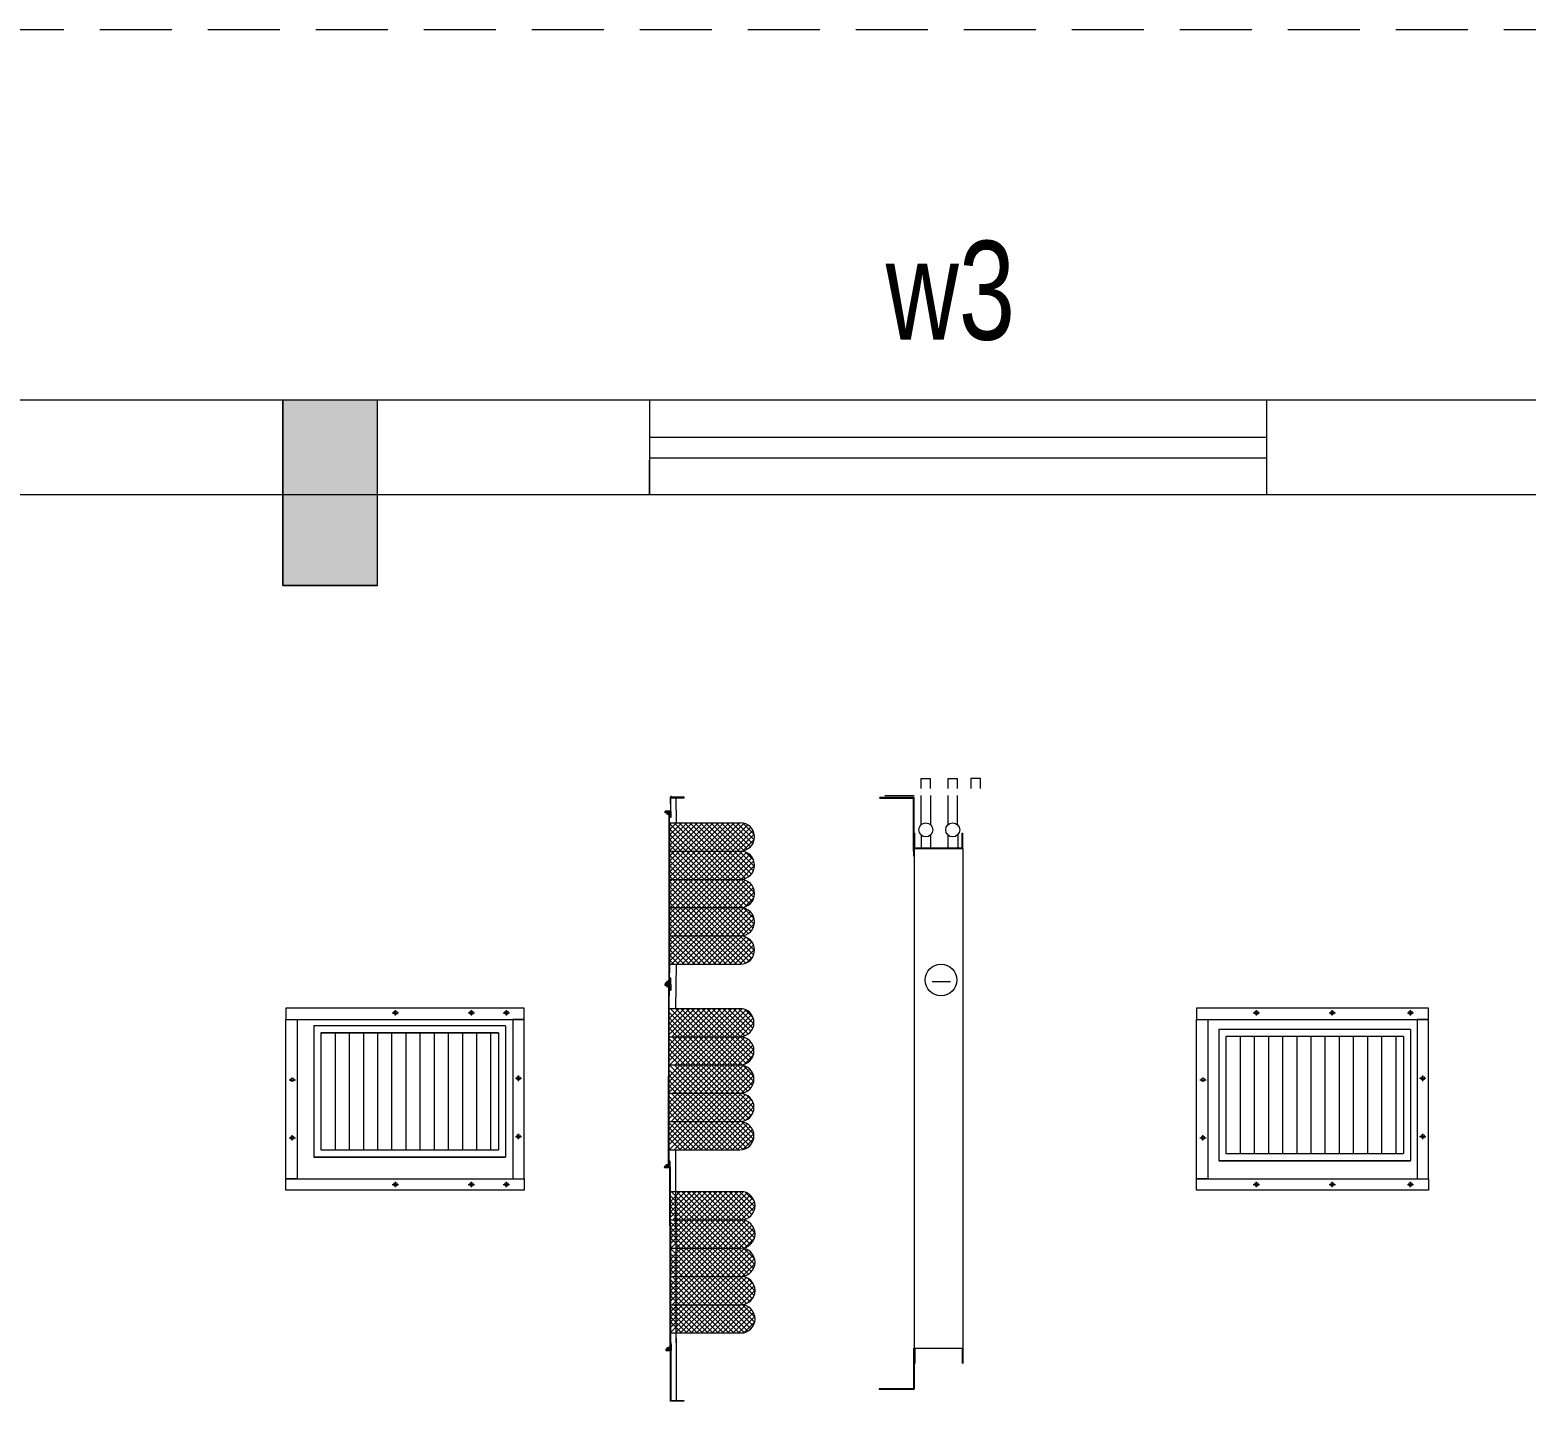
# Model space of a CAD drawing. Header units: metres. Extents: x 191982 to 427160, y -8904 to 80370.
# Drawn here: x 395335 to 398972, y 65070 to 68402 of the extents above; entities that cross this region are included whole.
import ezdxf

# ---------------------------------------------------------------- set-up
doc = ezdxf.new("R2010")
doc.units = ezdxf.units.M
doc.header["$LTSCALE"] = 700
doc.header["$MEASUREMENT"] = 0
doc.linetypes.add('DASHDOT', pattern=[1, 0.5, -0.25, 0, -0.25])
doc.linetypes.add('DASHED2', pattern=[0.375, 0.25, -0.125])
doc.layers.get('0').update_dxf_attribs({"lineweight": 9})
for name, color, linetype, lineweight in [('1', 7, 'Continuous', 9), ('3', 3, 'Continuous', 9), ('7', 7, 'Continuous', 9), ('FRM', 7, 'Continuous', 9), ('NEW PLANS', 7, 'Continuous', 9), ('PLAN', 7, 'Continuous', 9)]:
    doc.layers.add(name, color=color, linetype=linetype, lineweight=lineweight)
doc.styles.get("Standard").update_dxf_attribs({"font": 'swisscl.ttf'})

msp = doc.modelspace()

# ---------------------------------------------------------------- hatches: boundary and pattern name
at = {"layer": '1'}
h = msp.add_hatch(dxfattribs=at)
h.set_pattern_fill('ANSI37', color=253, scale=72.1875, angle=360, style=0)
h.set_pattern_definition([(45, (390019.2835, 67167.306), (-6.380534, 6.380534), []), (135, (390019.2835, 67167.306), (-6.380534, -6.380534), [])])
h.paths.add_polyline_path([(396890, 66406.141), (397062.136, 66406.141)], flags=17)
h.paths.add_polyline_path([(396890, 66337.391), (397062.136, 66337.391)], flags=17)
h.paths.add_polyline_path([(396890, 66268.641), (397062.136, 66268.641)], flags=17)
h.paths.add_polyline_path([(396890, 66199.891), (397062.136, 66199.891)], flags=17)
edge = h.paths.add_edge_path()
edge.add_arc((397062.136, 66303.016), 34.375, 630, 810)
edge.add_arc((397062.136, 66371.766), 34.375, 630, 810)
edge.add_arc((397062.136, 66440.516), 34.375, 630, 810)
edge.add_line((396890, 66474.891), (397062.136, 66474.891))
edge.add_line((396890, 66131.141), (397062.136, 66131.141))
edge.add_arc((397062.136, 66165.516), 34.375, 630, 810)
edge.add_arc((397062.136, 66234.266), 34.375, 630, 810)
edge.add_line((396890, 66482.453), (396890, 66117.588))
at = {"layer": '3'}
for points in [[(397484.772, 66449.546), (397486.147, 66449.546), (397486.147, 66413.853), (397601.674, 66413.853), (397601.674, 66449.546), (397603.049, 66449.546), (397603.049, 66412.478), (397484.772, 66412.478)], [(397484.772, 66449.546), (397486.147, 66449.546), (397486.147, 66413.853), (397601.674, 66413.853), (397601.674, 66449.546), (397603.049, 66449.546), (397603.049, 66412.478), (397484.772, 66412.478)], [(397484.772, 65160.674), (397486.147, 65160.674), (397486.147, 65196.367), (397601.674, 65196.367), (397601.674, 65160.674), (397603.049, 65160.674), (397603.049, 65197.742), (397484.772, 65197.742)]]:
    msp.add_hatch(color=5, dxfattribs=at).paths.add_polyline_path(points)
at = {"layer": 'NEW PLANS'}
for points in [[(395950.184, 67271.692), (396180.184, 67271.692), (396180.184, 67501.692), (395950.184, 67501.692)], [(395950.184, 67271.692), (395950.184, 67051.692), (396180.184, 67051.692), (396180.184, 67271.692)]]:
    msp.add_hatch(color=256, dxfattribs=at).paths.add_polyline_path(points)

# ---------------------------------------------------------------- linework, layer by layer
for p, q in [((397501.715, 66558.177), (397501.715, 66582.806)), ((397501.715, 66582.806), (397523.924, 66582.806)), ((397523.924, 66582.806), (397523.929, 66558.177)), ((397567.209, 66558.222), (397567.209, 66582.851)), ((397567.209, 66582.851), (397589.418, 66582.851)), ((397589.418, 66582.851), (397589.423, 66558.222)), ((397623.495, 66558.222), (397623.495, 66583.539)), ((397623.495, 66583.539), (397645.372, 66583.539)), ((397645.372, 66583.539), (397645.372, 66558.222)), ((396893.293, 66539.615), (396895.081, 66539.615)), ((397484.772, 66536.748), (397401.104, 66536.748)), ((397401.104, 66534.685), (397401.104, 66536.748)), ((397401.104, 66534.685), (397482.71, 66534.685)), ((397413.479, 66540.873), (397484.772, 66540.873)), ((397482.71, 66405.603), (397482.71, 66534.685)), ((397484.772, 66405.603), (397484.772, 66536.748)), ((397502.047, 66470.373), (397502.047, 66540.873)), ((397524.26, 66540.873), (397524.274, 66470.373)), ((397567.209, 66470.373), (397567.209, 66540.873)), ((397589.422, 66540.873), (397589.436, 66470.373)), ((396890, 66474.891), (397062.136, 66474.891)), ((397484.772, 66412.478), (397484.772, 66449.546)), ((397484.772, 66449.546), (397486.147, 66449.546)), ((397484.772, 66412.478), (397484.772, 66449.546)), ((397484.772, 66449.546), (397486.147, 66449.546)), ((397486.147, 66413.853), (397486.147, 66449.546)), ((397486.147, 66413.853), (397486.147, 66449.546)), ((397501.449, 66445.182), (397501.449, 66412.478)), ((397566.614, 66445.182), (397566.614, 66412.478)), ((397590.681, 66445.182), (397590.681, 66412.478)), ((397601.674, 66449.546), (397603.049, 66449.546)), ((397601.674, 66449.546), (397603.049, 66449.546)), ((396890, 66406.141), (397062.136, 66406.141)), ((396890, 66406.141), (397062.136, 66406.141)), ((397482.71, 66412.478), (397484.772, 66412.478)), ((397482.71, 66412.478), (397484.772, 66412.478)), ((397482.71, 66412.478), (397482.71, 66393.768)), ((397484.772, 66412.478), (397484.772, 66395.83)), ((396890, 66337.391), (397062.136, 66337.391)), ((396890, 66337.391), (397062.136, 66337.391)), ((396890, 66268.641), (397062.136, 66268.641)), ((396890, 66268.641), (397062.136, 66268.641)), ((396890, 66199.891), (397062.136, 66199.891)), ((396890, 66199.891), (397062.136, 66199.891)), ((396890, 66131.141), (397062.136, 66131.141)), ((396888.684, 66023.813), (397060.82, 66023.813)), ((396888.684, 66023.813), (397060.82, 66023.813)), ((396025.329, 65980.812), (396025.329, 65662.916)), ((396025.361, 65981.01), (396025.361, 65663.114)), ((396491.02, 65981.156), (396025.672, 65981.156)), ((396491.053, 65981.353), (396025.705, 65981.353)), ((396491.364, 65980.812), (396491.364, 65662.916)), ((396491.397, 65981.01), (396491.397, 65663.114)), ((396042.516, 65963.625), (396042.516, 65679.76)), ((396042.549, 65963.822), (396042.549, 65679.958)), ((396474.177, 65963.968), (396042.86, 65963.968)), ((396474.209, 65964.166), (396042.893, 65964.166)), ((396076.924, 65963.822), (396076.924, 65679.958)), ((396111.299, 65963.822), (396111.299, 65679.958)), ((396145.674, 65963.822), (396145.674, 65679.958)), ((396180.049, 65963.822), (396180.049, 65679.958)), ((396214.424, 65963.822), (396214.424, 65679.958)), ((396248.799, 65963.822), (396248.799, 65679.958)), ((396283.174, 65963.822), (396283.174, 65679.958)), ((396317.549, 65963.822), (396317.549, 65679.958)), ((396351.924, 65963.822), (396351.924, 65679.958)), ((396386.299, 65963.822), (396386.299, 65679.958)), ((396420.674, 65963.822), (396420.674, 65679.958)), ((396455.049, 65963.822), (396455.049, 65679.958)), ((396474.177, 65963.968), (396474.177, 65680.104)), ((396474.209, 65964.166), (396474.209, 65680.301)), ((396888.684, 65955.063), (397060.82, 65955.063)), ((396888.684, 65955.063), (397060.82, 65955.063)), ((396888.684, 65955.063), (397060.82, 65955.063)), ((396888.684, 65955.063), (397060.82, 65955.063)), ((398225.496, 65971.997), (398225.496, 65654.101)), ((398225.528, 65972.195), (398225.528, 65654.299)), ((398691.187, 65972.341), (398225.839, 65972.341)), ((398691.22, 65972.538), (398225.872, 65972.538)), ((398242.683, 65954.81), (398242.683, 65670.945)), ((398242.716, 65955.007), (398242.716, 65671.143)), ((398674.344, 65955.153), (398243.027, 65955.153)), ((398674.376, 65955.351), (398243.06, 65955.351)), ((398277.091, 65955.007), (398277.091, 65671.143)), ((398311.466, 65955.007), (398311.466, 65671.143)), ((398345.841, 65955.007), (398345.841, 65671.143)), ((398380.216, 65955.007), (398380.216, 65671.143)), ((398414.591, 65955.007), (398414.591, 65671.143)), ((398448.966, 65955.007), (398448.966, 65671.143)), ((398483.341, 65955.007), (398483.341, 65671.143)), ((398517.716, 65955.007), (398517.716, 65671.143)), ((398552.091, 65955.007), (398552.091, 65671.143)), ((398586.466, 65955.007), (398586.466, 65671.143)), ((398620.841, 65955.007), (398620.841, 65671.143)), ((398655.216, 65955.007), (398655.216, 65671.143)), ((398674.344, 65955.153), (398674.344, 65671.289)), ((398674.376, 65955.351), (398674.376, 65671.486)), ((398691.531, 65971.997), (398691.531, 65654.101)), ((398691.564, 65972.195), (398691.564, 65654.299)), ((396888.684, 65886.313), (397060.82, 65886.313)), ((396888.684, 65886.313), (397060.82, 65886.313)), ((396888.684, 65886.313), (397060.82, 65886.313)), ((396888.684, 65886.313), (397060.82, 65886.313)), ((396888.684, 65817.563), (397060.82, 65817.563)), ((396888.684, 65817.563), (397060.82, 65817.563)), ((396888.684, 65817.563), (397060.82, 65817.563)), ((396888.684, 65817.563), (397060.82, 65817.563)), ((396888.684, 65748.813), (397060.82, 65748.813)), ((396888.684, 65748.813), (397060.82, 65748.813)), ((396888.684, 65748.813), (397060.82, 65748.813)), ((396888.684, 65748.813), (397060.82, 65748.813)), ((396025.672, 65662.573), (396491.02, 65662.573)), ((396025.705, 65662.77), (396491.053, 65662.77)), ((396042.516, 65679.76), (396473.833, 65679.76)), ((396042.549, 65679.958), (396473.866, 65679.958)), ((396474.177, 65680.713), (396474.177, 65680.713)), ((396474.209, 65680.911), (396474.209, 65680.911)), ((396888.684, 65680.063), (397060.82, 65680.063)), ((396888.684, 65680.063), (397060.82, 65680.063)), ((398225.839, 65653.758), (398691.187, 65653.758)), ((398225.872, 65653.955), (398691.22, 65653.955)), ((398242.683, 65670.945), (398674, 65670.945)), ((398242.716, 65671.143), (398674.033, 65671.143)), ((398674.344, 65671.898), (398674.344, 65671.898)), ((398674.376, 65672.096), (398674.376, 65672.096)), ((396891.317, 65578.725), (397063.453, 65578.725)), ((396891.317, 65578.725), (397063.453, 65578.725)), ((396891.317, 65509.975), (397063.453, 65509.975)), ((396891.317, 65509.975), (397063.453, 65509.975)), ((396891.317, 65509.975), (397063.453, 65509.975)), ((396891.317, 65509.975), (397063.453, 65509.975)), ((396891.317, 65441.225), (397063.453, 65441.225)), ((396891.317, 65441.225), (397063.453, 65441.225)), ((396891.317, 65441.225), (397063.453, 65441.225)), ((396891.317, 65441.225), (397063.453, 65441.225)), ((396891.317, 65372.475), (397063.453, 65372.475)), ((396891.317, 65372.475), (397063.453, 65372.475)), ((396891.317, 65372.475), (397063.453, 65372.475)), ((396891.317, 65372.475), (397063.453, 65372.475)), ((396891.317, 65303.725), (397063.453, 65303.725)), ((396891.317, 65303.725), (397063.453, 65303.725)), ((396891.317, 65303.725), (397063.453, 65303.725)), ((396891.317, 65303.725), (397063.453, 65303.725)), ((396891.317, 65234.975), (397063.453, 65234.975)), ((396891.317, 65234.975), (397063.453, 65234.975)), ((397482.71, 65197.742), (397482.71, 65100.253)), ((397482.71, 65197.742), (397484.772, 65197.742)), ((397484.772, 65197.742), (397484.772, 65160.674)), ((397484.772, 65197.742), (397484.772, 65160.674)), ((397484.772, 65197.742), (397484.772, 65098.191)), ((397486.147, 65196.367), (397486.147, 65160.674)), ((397484.772, 65160.674), (397486.147, 65160.674)), ((397399.729, 65100.253), (397482.71, 65100.253)), ((397399.729, 65100.253), (397399.729, 65098.177)), ((397399.729, 65098.177), (397484.772, 65098.191))]:
    msp.add_line(p, q)
for centre in [(397513.161, 66457.506), (397578.323, 66457.506)]:
    msp.add_circle(centre, 17.002)
for centre, radius, start, end in [((397062.136, 66440.516), 34.375, 270, 90), ((397062.136, 66371.766), 34.375, 270, 90), ((397062.136, 66303.016), 34.375, 270, 90), ((397062.136, 66234.266), 34.375, 270, 90), ((397062.136, 66165.516), 34.375, 270, 90), ((397060.82, 65989.438), 34.375, 270, 90), ((397060.82, 65989.438), 34.375, 270, 90), ((396025.672, 65980.812), 0.344, 90, 180), ((396025.705, 65981.01), 0.344, 90, 180), ((396491.02, 65980.812), 0.344, 0, 90), ((396491.053, 65981.01), 0.344, 0, 90), ((396042.86, 65963.625), 0.344, 90, 180), ((396042.893, 65963.822), 0.344, 90, 180), ((397060.82, 65920.688), 34.375, 270, 90), ((397060.82, 65920.688), 34.375, 270, 90), ((398225.839, 65971.997), 0.344, 90, 180), ((398225.872, 65972.195), 0.344, 90, 180), ((398243.027, 65954.81), 0.344, 90, 180), ((398243.06, 65955.007), 0.344, 90, 180), ((398691.187, 65971.997), 0.344, 0, 90), ((398691.22, 65972.195), 0.344, 0, 90), ((397060.82, 65851.938), 34.375, 270, 90), ((397060.82, 65851.938), 34.375, 270, 90), ((397060.82, 65783.188), 34.375, 270, 90), ((397060.82, 65783.188), 34.375, 270, 90), ((397060.82, 65714.438), 34.375, 270, 90), ((397060.82, 65714.438), 34.375, 270, 90), ((396025.672, 65662.916), 0.344, 180, 270), ((396025.705, 65663.114), 0.344, 180, 270), ((396473.833, 65680.104), 0.344, 270, 0), ((396473.866, 65680.301), 0.344, 270, 0), ((396491.02, 65662.916), 0.344, 270, 0), ((396491.053, 65663.114), 0.344, 270, 0), ((398225.839, 65654.101), 0.344, 180, 270), ((398225.872, 65654.299), 0.344, 180, 270), ((398674, 65671.289), 0.344, 270, 0), ((398674.033, 65671.486), 0.344, 270, 0), ((398691.187, 65654.101), 0.344, 270, 0), ((398691.22, 65654.299), 0.344, 270, 0), ((397063.453, 65544.35), 34.375, 270, 90), ((397063.453, 65544.35), 34.375, 270, 90), ((397063.453, 65475.6), 34.375, 270, 90), ((397063.453, 65475.6), 34.375, 270, 90), ((397063.453, 65406.85), 34.375, 270, 90), ((397063.453, 65406.85), 34.375, 270, 90), ((397063.453, 65338.1), 34.375, 270, 90), ((397063.453, 65338.1), 34.375, 270, 90), ((397063.453, 65269.35), 34.375, 270, 90), ((397063.453, 65269.35), 34.375, 270, 90)]:
    msp.add_arc(centre, radius, start, end)
at = {"layer": '1', "color": 253}
for p, q in [((396888.684, 65960.764), (396951.733, 66023.813)), ((396888.684, 65973.525), (396938.972, 66023.813)), ((396888.684, 65986.286), (396926.21, 66023.813)), ((396888.684, 65999.047), (396913.449, 66023.813)), ((397029.176, 65886.313), (396891.676, 66023.813)), ((396895.744, 65955.063), (396964.494, 66023.813)), ((396973.187, 65955.063), (396904.437, 66023.813)), ((396908.505, 65955.063), (396977.255, 66023.813)), ((396985.948, 65955.063), (396917.198, 66023.813)), ((396921.266, 65955.063), (396990.016, 66023.813)), ((396998.709, 65955.063), (396929.959, 66023.813)), ((396934.027, 65955.063), (397002.777, 66023.813)), ((397011.47, 65955.063), (396942.72, 66023.813)), ((396946.788, 65955.063), (397015.538, 66023.813)), ((397024.232, 65955.063), (396955.482, 66023.813)), ((396959.549, 65955.063), (397028.299, 66023.813)), ((397036.993, 65955.063), (396968.243, 66023.813)), ((396972.31, 65955.063), (397041.06, 66023.813)), ((397049.754, 65955.063), (396981.004, 66023.813)), ((396985.071, 65955.063), (397053.821, 66023.813)), ((397062.475, 65955.103), (396993.765, 66023.813)), ((396997.832, 65955.063), (397066.164, 66023.395)), ((397073.033, 65957.306), (397006.526, 66023.813)), ((397010.593, 65955.063), (397075.872, 66020.342)), ((397081.283, 65961.817), (397019.287, 66023.813)), ((397023.354, 65955.063), (397083.532, 66015.241)), ((397087.766, 65968.095), (397032.048, 66023.813)), ((397092.508, 65976.115), (397044.809, 66023.813)), ((397095.054, 65986.329), (397057.57, 66023.813)), ((397093.218, 66000.926), (397072.308, 66021.837)), ((396947.665, 65955.063), (396888.684, 66014.044)), ((396934.904, 65955.063), (396888.684, 66001.283)), ((396922.143, 65955.063), (396888.684, 65988.522)), ((397036.115, 65955.063), (397089.476, 66008.424)), ((397048.876, 65955.063), (397093.6, 65999.787)), ((397061.647, 65955.073), (397095.185, 65988.61)), ((396909.382, 65955.063), (396888.684, 65975.761)), ((396888.684, 65896.959), (396946.788, 65955.063)), ((396888.684, 65909.72), (396934.027, 65955.063)), ((396888.684, 65922.481), (396921.266, 65955.063)), ((396888.684, 65935.242), (396908.505, 65955.063)), ((396952.61, 65886.313), (396888.684, 65950.239)), ((396890.799, 65886.313), (396959.549, 65955.063)), ((396965.371, 65886.313), (396896.621, 65955.063)), ((396903.56, 65886.313), (396972.31, 65955.063)), ((396978.132, 65886.313), (396909.382, 65955.063)), ((396916.321, 65886.313), (396985.071, 65955.063)), ((396990.893, 65886.313), (396922.143, 65955.063)), ((396929.082, 65886.313), (396997.832, 65955.063)), ((397003.654, 65886.313), (396934.904, 65955.063)), ((396941.843, 65886.313), (397010.593, 65955.063)), ((397016.415, 65886.313), (396947.665, 65955.063)), ((396954.604, 65886.313), (397023.354, 65955.063)), ((396967.365, 65886.313), (397036.115, 65955.063)), ((397041.937, 65886.313), (396973.187, 65955.063)), ((396980.126, 65886.313), (397048.876, 65955.063)), ((397054.698, 65886.313), (396985.948, 65955.063)), ((396992.888, 65886.313), (397061.628, 65955.054)), ((397066.915, 65886.858), (396998.709, 65955.063)), ((397005.649, 65886.313), (397072.392, 65953.057)), ((397076.457, 65890.076), (397011.47, 65955.063)), ((397018.41, 65886.313), (397080.775, 65948.678)), ((397083.995, 65895.3), (397024.232, 65955.063)), ((397031.171, 65886.313), (397087.374, 65942.517)), ((397089.821, 65902.234), (397036.993, 65955.063)), ((397093.805, 65911.012), (397049.754, 65955.063)), ((397095.151, 65922.427), (397062.559, 65955.019)), ((397080.806, 65961.471), (397088.787, 65969.451)), ((396939.849, 65886.313), (396888.684, 65937.478)), ((396927.088, 65886.313), (396888.684, 65924.717)), ((396914.327, 65886.313), (396888.684, 65911.956)), ((397043.932, 65886.313), (397092.243, 65934.624)), ((397056.693, 65886.313), (397094.972, 65924.592)), ((397070.994, 65887.853), (397093.654, 65910.513)), ((396888.684, 65820.393), (396954.604, 65886.313)), ((396888.684, 65833.154), (396941.843, 65886.313)), ((396888.684, 65845.915), (396929.082, 65886.313)), ((396888.684, 65858.676), (396916.321, 65886.313)), ((396944.793, 65817.563), (396888.684, 65873.673)), ((396957.554, 65817.563), (396888.804, 65886.313)), ((396898.615, 65817.563), (396967.365, 65886.313)), ((396970.316, 65817.563), (396901.566, 65886.313)), ((396911.376, 65817.563), (396980.126, 65886.313)), ((396983.077, 65817.563), (396914.327, 65886.313)), ((396924.138, 65817.563), (396992.888, 65886.313)), ((396995.838, 65817.563), (396927.088, 65886.313)), ((396936.899, 65817.563), (397005.649, 65886.313)), ((397008.599, 65817.563), (396939.849, 65886.313)), ((396949.66, 65817.563), (397018.41, 65886.313)), ((397021.36, 65817.563), (396952.61, 65886.313)), ((396962.421, 65817.563), (397031.171, 65886.313)), ((397034.121, 65817.563), (396965.371, 65886.313)), ((396975.182, 65817.563), (397043.932, 65886.313)), ((397046.882, 65817.563), (396978.132, 65886.313)), ((396987.943, 65817.563), (397056.693, 65886.313)), ((397059.643, 65817.563), (396990.893, 65886.313)), ((397000.704, 65817.563), (397068.569, 65885.428)), ((397070.894, 65819.073), (397003.654, 65886.313)), ((397013.465, 65817.563), (397077.754, 65881.852)), ((397079.589, 65823.139), (397016.415, 65886.313)), ((397026.226, 65817.563), (397085.017, 65876.354)), ((397086.454, 65829.035), (397029.176, 65886.313)), ((397091.605, 65836.645), (397041.937, 65886.313)), ((397094.727, 65846.285), (397054.698, 65886.313)), ((397094.376, 65859.397), (397068.278, 65885.494)), ((396932.032, 65817.563), (396888.684, 65860.912)), ((396919.271, 65817.563), (396888.684, 65848.151)), ((396906.51, 65817.563), (396888.684, 65835.389)), ((397038.987, 65817.563), (397090.575, 65869.151)), ((397051.748, 65817.563), (397094.226, 65860.041)), ((397064.733, 65817.787), (397094.971, 65848.025)), ((396888.684, 65756.587), (396949.66, 65817.563)), ((396888.684, 65769.348), (396936.899, 65817.563)), ((396888.684, 65782.109), (396924.138, 65817.563)), ((396888.684, 65794.87), (396911.376, 65817.563)), ((396949.738, 65748.813), (396888.684, 65809.867)), ((396936.977, 65748.813), (396888.684, 65797.106)), ((396888.726, 65680.063), (397026.226, 65817.563)), ((396893.671, 65748.813), (396962.421, 65817.563)), ((396962.499, 65748.813), (396893.749, 65817.563)), ((396901.487, 65680.063), (397038.987, 65817.563)), ((396906.432, 65748.813), (396975.182, 65817.563)), ((396975.26, 65748.813), (396906.51, 65817.563)), ((396919.193, 65748.813), (396987.943, 65817.563)), ((396988.021, 65748.813), (396919.271, 65817.563)), ((396931.954, 65748.813), (397000.704, 65817.563)), ((397000.782, 65748.813), (396932.032, 65817.563)), ((396944.715, 65748.813), (397013.465, 65817.563)), ((397013.543, 65748.813), (396944.793, 65817.563)), ((397026.304, 65748.813), (396957.554, 65817.563)), ((397039.066, 65748.813), (396970.316, 65817.563)), ((396982.998, 65748.813), (397051.748, 65817.563)), ((397051.827, 65748.813), (396983.077, 65817.563)), ((396995.759, 65748.813), (397064.33, 65817.383)), ((397064.401, 65749), (396995.838, 65817.563)), ((397008.52, 65748.813), (397074.452, 65814.744)), ((397074.506, 65751.655), (397008.599, 65817.563)), ((397021.281, 65748.813), (397082.407, 65809.939)), ((397082.451, 65756.472), (397021.36, 65817.563)), ((397034.042, 65748.813), (397088.627, 65803.397)), ((397088.66, 65763.024), (397034.121, 65817.563)), ((397093.093, 65771.352), (397046.882, 65817.563)), ((397095.175, 65782.031), (397059.643, 65817.563)), ((397091.721, 65798.246), (397075.878, 65814.089)), ((396924.216, 65748.813), (396888.684, 65784.345)), ((396911.455, 65748.813), (396888.684, 65771.584)), ((397046.804, 65748.813), (397093.072, 65795.081)), ((397059.565, 65748.813), (397095.172, 65784.421)), ((397075.726, 65752.213), (397091.795, 65768.282)), ((396888.684, 65692.782), (396944.715, 65748.813)), ((396888.684, 65705.543), (396931.954, 65748.813)), ((396888.684, 65718.304), (396919.193, 65748.813)), ((396888.684, 65731.065), (396906.432, 65748.813)), ((396954.683, 65680.063), (396888.684, 65746.062)), ((396941.922, 65680.063), (396888.684, 65733.301)), ((396967.444, 65680.063), (396898.694, 65748.813)), ((396980.205, 65680.063), (396911.455, 65748.813)), ((396914.248, 65680.063), (396982.998, 65748.813)), ((396992.966, 65680.063), (396924.216, 65748.813)), ((396927.009, 65680.063), (396995.759, 65748.813)), ((397005.727, 65680.063), (396936.977, 65748.813)), ((396939.77, 65680.063), (397008.52, 65748.813)), ((397018.488, 65680.063), (396949.738, 65748.813)), ((396952.531, 65680.063), (397021.281, 65748.813)), ((397031.249, 65680.063), (396962.499, 65748.813)), ((396965.292, 65680.063), (397034.042, 65748.813)), ((397044.01, 65680.063), (396975.26, 65748.813)), ((396978.054, 65680.063), (397046.804, 65748.813)), ((397056.771, 65680.063), (396988.021, 65748.813)), ((396990.815, 65680.063), (397059.565, 65748.813)), ((397068.633, 65680.963), (397000.782, 65748.813)), ((397003.576, 65680.063), (397070.834, 65747.322)), ((397077.804, 65684.552), (397013.543, 65748.813)), ((397016.337, 65680.063), (397079.541, 65743.268)), ((397085.056, 65690.061), (397026.304, 65748.813)), ((397029.098, 65680.063), (397086.417, 65737.382)), ((397090.603, 65697.275), (397039.066, 65748.813)), ((397041.859, 65680.063), (397091.579, 65729.783)), ((397094.241, 65706.398), (397051.827, 65748.813)), ((397094.961, 65718.44), (397064.821, 65748.579)), ((396929.161, 65680.063), (396888.684, 65720.54)), ((396916.4, 65680.063), (396888.684, 65707.779)), ((397054.62, 65680.063), (397094.715, 65720.158)), ((397068.178, 65680.86), (397094.398, 65707.08)), ((396891.317, 65515.677), (396954.366, 65578.725)), ((396891.317, 65528.438), (396941.605, 65578.725)), ((396891.317, 65541.199), (396928.843, 65578.725)), ((396891.317, 65553.96), (396916.082, 65578.725)), ((397031.809, 65441.225), (396894.309, 65578.725)), ((396898.377, 65509.975), (396967.127, 65578.725)), ((396975.82, 65509.975), (396907.07, 65578.725)), ((396911.138, 65509.975), (396979.888, 65578.725)), ((396988.581, 65509.975), (396919.831, 65578.725)), ((396923.899, 65509.975), (396992.649, 65578.725)), ((397001.342, 65509.975), (396932.592, 65578.725)), ((396936.66, 65509.975), (397005.41, 65578.725)), ((397014.103, 65509.975), (396945.353, 65578.725)), ((396949.421, 65509.975), (397018.171, 65578.725)), ((397026.865, 65509.975), (396958.115, 65578.725)), ((396962.182, 65509.975), (397030.932, 65578.725)), ((397039.626, 65509.975), (396970.876, 65578.725)), ((396974.943, 65509.975), (397043.693, 65578.725)), ((397052.387, 65509.975), (396983.637, 65578.725)), ((396987.704, 65509.975), (397056.454, 65578.725)), ((397065.108, 65510.015), (396996.398, 65578.725)), ((397075.666, 65512.218), (397009.159, 65578.725)), ((397083.916, 65516.73), (397021.92, 65578.725)), ((397090.399, 65523.007), (397034.681, 65578.725)), ((397095.141, 65531.027), (397047.442, 65578.725)), ((397097.687, 65541.242), (397060.203, 65578.725)), ((396950.298, 65509.975), (396891.317, 65568.957)), ((396937.537, 65509.975), (396891.317, 65556.196)), ((396924.776, 65509.975), (396891.317, 65543.435)), ((397000.465, 65509.975), (397068.797, 65578.307)), ((397013.226, 65509.975), (397078.505, 65575.254)), ((397025.987, 65509.975), (397086.165, 65570.153)), ((397038.748, 65509.975), (397092.109, 65563.336)), ((397051.509, 65509.975), (397096.233, 65554.699)), ((397064.281, 65509.985), (397097.818, 65543.523)), ((397095.851, 65555.839), (397074.941, 65576.749)), ((396912.015, 65509.975), (396891.317, 65530.674)), ((396891.317, 65451.871), (396949.421, 65509.975)), ((396891.317, 65464.632), (396936.66, 65509.975)), ((396891.317, 65477.393), (396923.899, 65509.975)), ((396891.317, 65490.155), (396911.138, 65509.975)), ((396893.432, 65441.225), (396962.182, 65509.975)), ((396968.004, 65441.225), (396899.254, 65509.975)), ((396906.193, 65441.225), (396974.943, 65509.975)), ((396980.765, 65441.225), (396912.015, 65509.975)), ((396918.954, 65441.225), (396987.704, 65509.975)), ((396993.526, 65441.225), (396924.776, 65509.975)), ((396931.715, 65441.225), (397000.465, 65509.975)), ((397006.287, 65441.225), (396937.537, 65509.975)), ((396944.476, 65441.225), (397013.226, 65509.975)), ((397019.048, 65441.225), (396950.298, 65509.975)), ((396957.237, 65441.225), (397025.987, 65509.975)), ((396969.998, 65441.225), (397038.748, 65509.975)), ((397044.57, 65441.225), (396975.82, 65509.975)), ((396982.759, 65441.225), (397051.509, 65509.975)), ((397057.331, 65441.225), (396988.581, 65509.975)), ((396995.521, 65441.225), (397064.261, 65509.966)), ((397069.548, 65441.77), (397001.342, 65509.975)), ((397008.282, 65441.225), (397075.025, 65507.969)), ((397079.091, 65444.988), (397014.103, 65509.975)), ((397086.628, 65450.212), (397026.865, 65509.975)), ((397092.454, 65457.147), (397039.626, 65509.975)), ((397096.438, 65465.925), (397052.387, 65509.975)), ((397097.784, 65477.34), (397065.192, 65509.931)), ((397083.439, 65516.383), (397091.42, 65524.364)), ((396955.243, 65441.225), (396891.317, 65505.152)), ((396942.482, 65441.225), (396891.317, 65492.39)), ((396929.721, 65441.225), (396891.317, 65479.629)), ((397021.043, 65441.225), (397083.408, 65503.59)), ((397033.804, 65441.225), (397090.007, 65497.429)), ((397046.565, 65441.225), (397094.876, 65489.537)), ((397059.326, 65441.225), (397097.605, 65479.505)), ((396916.96, 65441.225), (396891.317, 65466.868)), ((396891.317, 65375.305), (396957.237, 65441.225)), ((396891.317, 65388.066), (396944.476, 65441.225)), ((396891.317, 65400.827), (396931.715, 65441.225)), ((396891.317, 65413.588), (396918.954, 65441.225)), ((396960.187, 65372.475), (396891.437, 65441.225)), ((396901.248, 65372.475), (396969.998, 65441.225)), ((396972.949, 65372.475), (396904.199, 65441.225)), ((396914.009, 65372.475), (396982.759, 65441.225)), ((396985.71, 65372.475), (396916.96, 65441.225)), ((396926.771, 65372.475), (396995.521, 65441.225)), ((396998.471, 65372.475), (396929.721, 65441.225)), ((396939.532, 65372.475), (397008.282, 65441.225)), ((397011.232, 65372.475), (396942.482, 65441.225)), ((396952.293, 65372.475), (397021.043, 65441.225)), ((397023.993, 65372.475), (396955.243, 65441.225)), ((396965.054, 65372.475), (397033.804, 65441.225)), ((397036.754, 65372.475), (396968.004, 65441.225)), ((396977.815, 65372.475), (397046.565, 65441.225)), ((397049.515, 65372.475), (396980.765, 65441.225)), ((396990.576, 65372.475), (397059.326, 65441.225)), ((397062.276, 65372.475), (396993.526, 65441.225)), ((397003.337, 65372.475), (397071.202, 65440.341)), ((397073.528, 65373.985), (397006.287, 65441.225)), ((397016.098, 65372.475), (397080.387, 65436.765)), ((397082.222, 65378.052), (397019.048, 65441.225)), ((397089.087, 65383.948), (397031.809, 65441.225)), ((397094.238, 65391.557), (397044.57, 65441.225)), ((397097.36, 65401.197), (397057.331, 65441.225)), ((397097.009, 65414.309), (397070.911, 65440.407)), ((397073.627, 65442.766), (397096.287, 65465.426)), ((396947.426, 65372.475), (396891.317, 65428.585)), ((396934.665, 65372.475), (396891.317, 65415.824)), ((396921.904, 65372.475), (396891.317, 65403.063)), ((397028.859, 65372.475), (397087.65, 65431.266)), ((397041.62, 65372.475), (397093.208, 65424.063)), ((397054.381, 65372.475), (397096.859, 65414.953)), ((397067.366, 65372.699), (397097.604, 65402.937)), ((396909.143, 65372.475), (396891.317, 65390.302)), ((396891.317, 65311.5), (396952.293, 65372.475)), ((396891.317, 65324.261), (396939.532, 65372.475)), ((396891.317, 65337.022), (396926.771, 65372.475)), ((396891.317, 65349.783), (396914.009, 65372.475)), ((396952.371, 65303.725), (396891.317, 65364.78)), ((396891.359, 65234.975), (397028.859, 65372.475)), ((396896.304, 65303.725), (396965.054, 65372.475)), ((396965.132, 65303.725), (396896.382, 65372.475)), ((396904.12, 65234.975), (397041.62, 65372.475)), ((396909.065, 65303.725), (396977.815, 65372.475)), ((396977.893, 65303.725), (396909.143, 65372.475)), ((396921.826, 65303.725), (396990.576, 65372.475)), ((396990.654, 65303.725), (396921.904, 65372.475)), ((396934.587, 65303.725), (397003.337, 65372.475)), ((397003.415, 65303.725), (396934.665, 65372.475)), ((396947.348, 65303.725), (397016.098, 65372.475)), ((397016.176, 65303.725), (396947.426, 65372.475)), ((397028.937, 65303.725), (396960.187, 65372.475)), ((397041.699, 65303.725), (396972.949, 65372.475)), ((396985.631, 65303.725), (397054.381, 65372.475)), ((397054.46, 65303.725), (396985.71, 65372.475)), ((396998.392, 65303.725), (397066.963, 65372.296)), ((397067.034, 65303.913), (396998.471, 65372.475)), ((397011.153, 65303.725), (397077.085, 65369.657)), ((397077.139, 65306.568), (397011.232, 65372.475)), ((397023.914, 65303.725), (397085.04, 65364.851)), ((397085.084, 65311.385), (397023.993, 65372.475)), ((397091.293, 65317.937), (397036.754, 65372.475)), ((397095.726, 65326.265), (397049.515, 65372.475)), ((397097.808, 65336.943), (397062.276, 65372.475)), ((397094.354, 65353.159), (397078.511, 65369.002)), ((396939.61, 65303.725), (396891.317, 65352.019)), ((396926.849, 65303.725), (396891.317, 65339.258)), ((396914.088, 65303.725), (396891.317, 65326.497)), ((397036.675, 65303.725), (397091.26, 65358.31)), ((397049.437, 65303.725), (397095.705, 65349.994)), ((397062.198, 65303.725), (397097.805, 65339.333)), ((396891.317, 65247.694), (396947.348, 65303.725)), ((396891.317, 65260.455), (396934.587, 65303.725)), ((396891.317, 65273.216), (396921.826, 65303.725)), ((396891.317, 65285.977), (396909.065, 65303.725)), ((396957.316, 65234.975), (396891.317, 65300.974)), ((396944.555, 65234.975), (396891.317, 65288.213)), ((396970.077, 65234.975), (396901.327, 65303.725)), ((396982.838, 65234.975), (396914.088, 65303.725)), ((396916.881, 65234.975), (396985.631, 65303.725)), ((396995.599, 65234.975), (396926.849, 65303.725)), ((396929.642, 65234.975), (396998.392, 65303.725)), ((397008.36, 65234.975), (396939.61, 65303.725)), ((396942.403, 65234.975), (397011.153, 65303.725)), ((397021.121, 65234.975), (396952.371, 65303.725)), ((396955.164, 65234.975), (397023.914, 65303.725)), ((397033.882, 65234.975), (396965.132, 65303.725)), ((396967.925, 65234.975), (397036.675, 65303.725)), ((397046.643, 65234.975), (396977.893, 65303.725)), ((396980.687, 65234.975), (397049.437, 65303.725)), ((397059.404, 65234.975), (396990.654, 65303.725)), ((396993.448, 65234.975), (397062.198, 65303.725)), ((397071.266, 65235.875), (397003.415, 65303.725)), ((397006.209, 65234.975), (397073.467, 65302.234)), ((397080.437, 65239.465), (397016.176, 65303.725)), ((397018.97, 65234.975), (397082.174, 65298.18)), ((397087.689, 65244.974), (397028.937, 65303.725)), ((397031.731, 65234.975), (397089.05, 65292.294)), ((397093.236, 65252.188), (397041.699, 65303.725)), ((397096.874, 65261.311), (397054.46, 65303.725)), ((397097.594, 65273.352), (397067.454, 65303.492)), ((397078.359, 65307.126), (397094.428, 65323.194)), ((396931.794, 65234.975), (396891.317, 65275.452)), ((396919.033, 65234.975), (396891.317, 65262.691)), ((397044.492, 65234.975), (397094.212, 65284.696)), ((397057.253, 65234.975), (397097.348, 65275.071)), ((397070.811, 65235.772), (397097.031, 65261.992))]:
    msp.add_line(p, q, dxfattribs=at)
at = {"layer": '3', "color": 5}
for p, q in [((397484.772, 66412.478), (397484.772, 66449.546)), ((397524.405, 66445.182), (397524.405, 66412.478)), ((397601.674, 66413.853), (397601.674, 66449.546)), ((397601.674, 66413.853), (397601.674, 66449.546)), ((397603.049, 66412.478), (397603.049, 66449.546)), ((397603.049, 66412.478), (397603.049, 66449.546)), ((397603.049, 66412.478), (397603.049, 66449.546)), ((397484.772, 66412.478), (397484.772, 65197.742)), ((397484.772, 66412.478), (397603.049, 66412.478)), ((397484.772, 66412.478), (397603.049, 66412.478)), ((397484.772, 66412.478), (397603.189, 66412.478)), ((397486.147, 66413.853), (397601.674, 66413.853)), ((397603.049, 66412.478), (397603.049, 65197.742)), ((397528.127, 66089.167), (397572.717, 66089.167)), ((397484.772, 65197.742), (397603.049, 65197.742)), ((397601.674, 65196.367), (397601.674, 65160.674)), ((397603.049, 65197.742), (397603.049, 65160.674)), ((397603.049, 65197.742), (397603.049, 65160.674))]:
    msp.add_line(p, q, dxfattribs=at)
msp.add_circle((397549.771, 66092.952), 38.527, dxfattribs=at)
at = {"layer": '7'}
for p, q in [((396906.638, 66474.891), (396906.476, 66536.796)), ((396906.638, 66474.891), (396906.476, 66536.796)), ((396888.625, 66496.077), (396888.625, 66088.84)), ((396890, 66474.891), (396890, 66499.308)), ((396890, 66474.891), (396890, 66110.026)), ((396905.321, 66023.813), (396906.638, 66131.141)), ((396905.321, 66023.813), (396906.638, 66131.141)), ((396890, 66085.608), (396890, 66110.026)), ((396887.309, 65643.752), (396888.625, 66076.014)), ((396888.684, 66029.803), (396890, 66079.246)), ((396888.684, 65664.938), (396888.684, 66029.803)), ((396888.684, 65640.521), (396888.684, 65664.938)), ((396906.638, 65070.59), (396905.321, 65680.063)), ((396906.638, 65070.59), (396905.321, 65680.063)), ((396906.638, 65070.59), (396905.321, 65629.777)), ((396906.638, 65070.59), (396905.321, 65629.777)), ((396906.638, 65070.59), (396905.321, 65629.777)), ((396906.638, 65070.59), (396905.321, 65629.777)), ((396906.638, 65070.59), (396905.321, 65629.777)), ((396906.638, 65070.59), (396905.321, 65629.777)), ((396891.317, 65219.85), (396891.317, 65584.716)), ((396891.317, 65195.433), (396891.317, 65219.85))]:
    msp.add_line(p, q, dxfattribs=at)
at = {"layer": '7', "linetype": 'DASHDOT'}
for p, q in [((396889.634, 66496.077), (396882.464, 66496.077)), ((396893.496, 66088.84), (396882.464, 66088.84)), ((396893.496, 66076.014), (396882.464, 66076.014)), ((396892.18, 65643.752), (396881.147, 65643.752)), ((396894.813, 65198.665), (396883.78, 65198.665))]:
    msp.add_line(p, q, dxfattribs=at)
at = {"layer": '7'}
for points in [[(396879.344, 66502.49), (396893.094, 66502.49), (396892.933, 66535.765), (396925.399, 66535.765), (396925.399, 66536.796), (396891.901, 66536.796), (396892.063, 66503.521), (396879.344, 66503.521)], [(396886.849, 66500.214), (396881.005, 66500.214), (396881.005, 66501.245), (396887.88, 66501.245), (396887.88, 66494.37), (396886.849, 66494.37)], [(396892.063, 66487.622), (396890, 66487.622), (396890, 66497.935), (396892.063, 66497.935)], [(396886.849, 66084.702), (396881.005, 66084.702), (396881.005, 66083.671), (396887.88, 66083.671), (396887.88, 66090.546), (396886.849, 66090.546)], [(396892.063, 66097.294), (396890, 66097.294), (396890, 66086.982), (396892.063, 66086.982)], [(396886.849, 66080.152), (396881.005, 66080.152), (396881.005, 66081.183), (396887.88, 66081.183), (396887.88, 66074.308), (396886.849, 66074.308)], [(396892.063, 66067.56), (396890, 66067.56), (396890, 66077.872), (396892.063, 66077.872)], [(396890.746, 65652.207), (396888.684, 65652.207), (396888.684, 65641.894), (396890.746, 65641.894)], [(396878.028, 65637.339), (396891.778, 65637.339), (396893.094, 65070.59), (396925.039, 65070.59), (396925.039, 65069.558), (396892.063, 65069.558), (396890.746, 65636.308), (396878.028, 65636.308)], [(396885.532, 65639.615), (396879.689, 65639.615), (396879.689, 65638.584), (396886.564, 65638.584), (396886.564, 65645.459), (396885.532, 65645.459)], [(396888.165, 65194.527), (396882.322, 65194.527), (396882.322, 65193.496), (396889.197, 65193.496), (396889.197, 65200.371), (396888.165, 65200.371)], [(396893.379, 65207.119), (396891.317, 65207.119), (396891.317, 65196.807), (396893.379, 65196.807)]]:
    msp.add_lwpolyline(points, close=True, dxfattribs=at)
for points in [[(396879.344, 66501.115, -0.41421356), (396880.719, 66502.49), (396893.094, 66502.49), (396893.094, 66487.915), (396892.063, 66487.915), (396892.063, 66501.458), (396880.719, 66501.458, 0.41421356), (396880.375, 66501.115), (396880.375, 66500.427, 0.41421356), (396880.719, 66500.083), (396886.219, 66500.083), (396886.219, 66499.052), (396880.719, 66499.052, -0.41421356), (396879.344, 66500.427)], [(396879.344, 66083.802, 0.41421356), (396880.719, 66082.427), (396893.094, 66082.427), (396893.094, 66097.002), (396892.063, 66097.002), (396892.063, 66083.458), (396880.719, 66083.458, -0.41421356), (396880.375, 66083.802), (396880.375, 66084.49, -0.41421356), (396880.719, 66084.833), (396886.219, 66084.833), (396886.219, 66085.865), (396880.719, 66085.865, 0.41421356), (396879.344, 66084.49)], [(396879.344, 66081.052, -0.41421356), (396880.719, 66082.427), (396893.094, 66082.427), (396893.094, 66067.852), (396892.063, 66067.852), (396892.063, 66081.396), (396880.719, 66081.396, 0.41421356), (396880.375, 66081.052), (396880.375, 66080.365, 0.41421356), (396880.719, 66080.021), (396886.219, 66080.021), (396886.219, 66078.99), (396880.719, 66078.99, -0.41421356), (396879.344, 66080.365)], [(396878.028, 65638.714, 0.41421356), (396879.403, 65637.339), (396891.778, 65637.339), (396891.778, 65651.914), (396890.746, 65651.914), (396890.746, 65638.371), (396879.403, 65638.371, -0.41421356), (396879.059, 65638.714), (396879.059, 65639.402, -0.41421356), (396879.403, 65639.746), (396884.903, 65639.746), (396884.903, 65640.777), (396879.403, 65640.777, 0.41421356), (396878.028, 65639.402)], [(396880.661, 65193.627, 0.41421356), (396882.036, 65192.252), (396894.411, 65192.252), (396894.411, 65206.827), (396893.379, 65206.827), (396893.379, 65193.283), (396882.036, 65193.283, -0.41421356), (396881.692, 65193.627), (396881.692, 65194.314, -0.41421356), (396882.036, 65194.658), (396887.536, 65194.658), (396887.536, 65195.689), (396882.036, 65195.689, 0.41421356), (396880.661, 65194.314)]]:
    msp.add_lwpolyline(points, format="xyb", close=True, dxfattribs=at)
for points in [[(396892.063, 66497.935), (396890, 66497.935), (396892.063, 66487.622), (396890, 66487.622)], [(396892.063, 66086.982), (396890, 66086.982), (396892.063, 66097.294), (396890, 66097.294)], [(396892.063, 66077.872), (396890, 66077.872), (396892.063, 66067.56), (396890, 66067.56)], [(396890.746, 65641.894), (396888.684, 65641.894), (396890.746, 65652.207), (396888.684, 65652.207)], [(396893.379, 65196.807), (396891.317, 65196.807), (396893.379, 65207.119), (396891.317, 65207.119)]]:
    msp.add_solid(points, dxfattribs=at)
at = {"layer": 'FRM', "color": 0}
for p, q in [((396223.729, 66006.38), (396223.729, 66019.431)), ((396408.254, 66006.38), (396408.254, 66019.431)), ((396493.615, 66006.38), (396493.615, 66019.431)), ((398316.702, 66006.38), (398316.702, 66019.431)), ((398501.228, 66006.38), (398501.228, 66019.431)), ((398691.574, 66006.38), (398691.574, 66019.431)), ((396215.851, 66013.085), (396231.073, 66013.085)), ((396400.377, 66013.085), (396415.598, 66013.085)), ((396485.737, 66013.085), (396500.959, 66013.085)), ((398308.825, 66013.085), (398324.046, 66013.085)), ((398493.35, 66013.085), (398508.572, 66013.085)), ((398683.697, 66013.085), (398698.918, 66013.085)), ((395965.093, 65850.588), (395980.314, 65850.588)), ((396515.216, 65854.042), (396530.437, 65854.042)), ((396523.093, 65847.337), (396523.093, 65860.389)), ((398178.917, 65850.588), (398194.138, 65850.588)), ((398713.176, 65854.042), (398728.397, 65854.042)), ((398721.053, 65847.337), (398721.053, 65860.389)), ((395965.093, 65709.33), (395980.314, 65709.33)), ((395972.97, 65702.625), (395972.97, 65715.676)), ((396515.216, 65712.784), (396530.437, 65712.784)), ((396523.093, 65706.079), (396523.093, 65719.131)), ((398178.917, 65709.33), (398194.138, 65709.33)), ((398186.794, 65702.625), (398186.794, 65715.676)), ((398713.176, 65712.784), (398728.397, 65712.784)), ((398721.053, 65706.079), (398721.053, 65719.131)), ((396215.851, 65596.051), (396231.073, 65596.051)), ((396223.729, 65589.346), (396223.729, 65602.397)), ((396400.377, 65596.051), (396415.598, 65596.051)), ((396408.254, 65589.346), (396408.254, 65602.397)), ((396485.737, 65596.051), (396500.959, 65596.051)), ((396493.615, 65589.346), (396493.615, 65602.397)), ((398308.825, 65596.051), (398324.046, 65596.051)), ((398316.702, 65589.346), (398316.702, 65602.397)), ((398493.35, 65596.051), (398508.572, 65596.051)), ((398501.228, 65589.346), (398501.228, 65602.397)), ((398683.697, 65596.051), (398698.918, 65596.051)), ((398691.574, 65589.346), (398691.574, 65602.397))]:
    msp.add_line(p, q, dxfattribs=at)
at = {"layer": 'FRM', "color": 1}
for points in [[(395956.91, 66024.15), (395956.91, 65996.65), (396536.843, 65996.65), (396536.843, 66024.15)], [(398170.734, 66024.15), (398170.734, 65996.65), (398734.803, 65996.65), (398734.803, 66024.15)], [(395984.41, 65609.704), (395956.91, 65609.704), (395956.91, 65996.65), (395984.41, 65996.65)], [(396509.343, 65609.704), (396536.843, 65609.704), (396536.843, 65996.65), (396509.343, 65996.65)], [(398198.234, 65609.704), (398170.734, 65609.704), (398170.734, 65996.65), (398198.234, 65996.65)], [(398707.303, 65609.704), (398734.803, 65609.704), (398734.803, 65996.65), (398707.303, 65996.65)], [(395956.91, 65582.204), (395956.91, 65609.704), (396536.843, 65609.704), (396536.843, 65582.204)], [(398170.734, 65582.204), (398170.734, 65609.704), (398734.803, 65609.704), (398734.803, 65582.204)]]:
    msp.add_lwpolyline(points, close=True, dxfattribs=at)
at = {"layer": 'FRM', "color": 0}
for centre in [(396223.729, 66013.085), (396408.254, 66013.085), (396493.615, 66013.085), (398316.702, 66013.085), (398501.228, 66013.085), (398691.574, 66013.085), (395972.97, 65850.588), (396523.093, 65854.042), (398186.794, 65850.588), (398721.053, 65854.042), (395972.97, 65709.33), (396523.093, 65712.784), (398186.794, 65709.33), (398721.053, 65712.784), (396223.729, 65596.051), (396408.254, 65596.051), (396493.615, 65596.051), (398316.702, 65596.051), (398501.228, 65596.051), (398691.574, 65596.051)]:
    msp.add_circle(centre, 4.469, dxfattribs=at)
at = {"layer": 'NEW PLANS'}
for p, q in [((409067.772, 67501.692), (393747.772, 67501.692)), ((409067.772, 67501.692), (393747.772, 67501.692)), ((409067.772, 67501.692), (393747.772, 67501.692)), ((409067.772, 67501.692), (393747.772, 67501.692)), ((395950.184, 67051.692), (395950.184, 67501.692)), ((396180.184, 67051.692), (396180.184, 67501.692)), ((396841.578, 67501.692), (396841.578, 67271.692)), ((398341.578, 67501.692), (398341.578, 67271.692)), ((396841.578, 67411.692), (398341.578, 67411.692)), ((396841.578, 67361.692), (398341.578, 67361.692)), ((400762.772, 67271.692), (393667.772, 67271.692)), ((400762.772, 67271.692), (393667.772, 67271.692)), ((396180.184, 67051.692), (395950.184, 67051.692))]:
    msp.add_line(p, q, dxfattribs=at)
msp.add_lwpolyline([(396180.184, 67501.692), (395950.184, 67501.692), (395950.184, 67051.692), (396180.184, 67051.692)], close=True, dxfattribs=at)
at = {"layer": 'PLAN', "linetype": 'DASHED2'}
msp.add_line((409067.772, 68401.692), (392917.772, 68401.692), dxfattribs=at)
at = {"layer": 'PLAN'}
msp.add_line((396841.578, 67271.692), (396841.604, 67356.46), dxfattribs=at)

# ---------------------------------------------------------------- texts
at = {"layer": 'NEW PLANS'}
msp.add_text('w3', height=240, dxfattribs=at).set_placement((397415.6, 67648.97))

doc.saveas('drawing.dxf')
